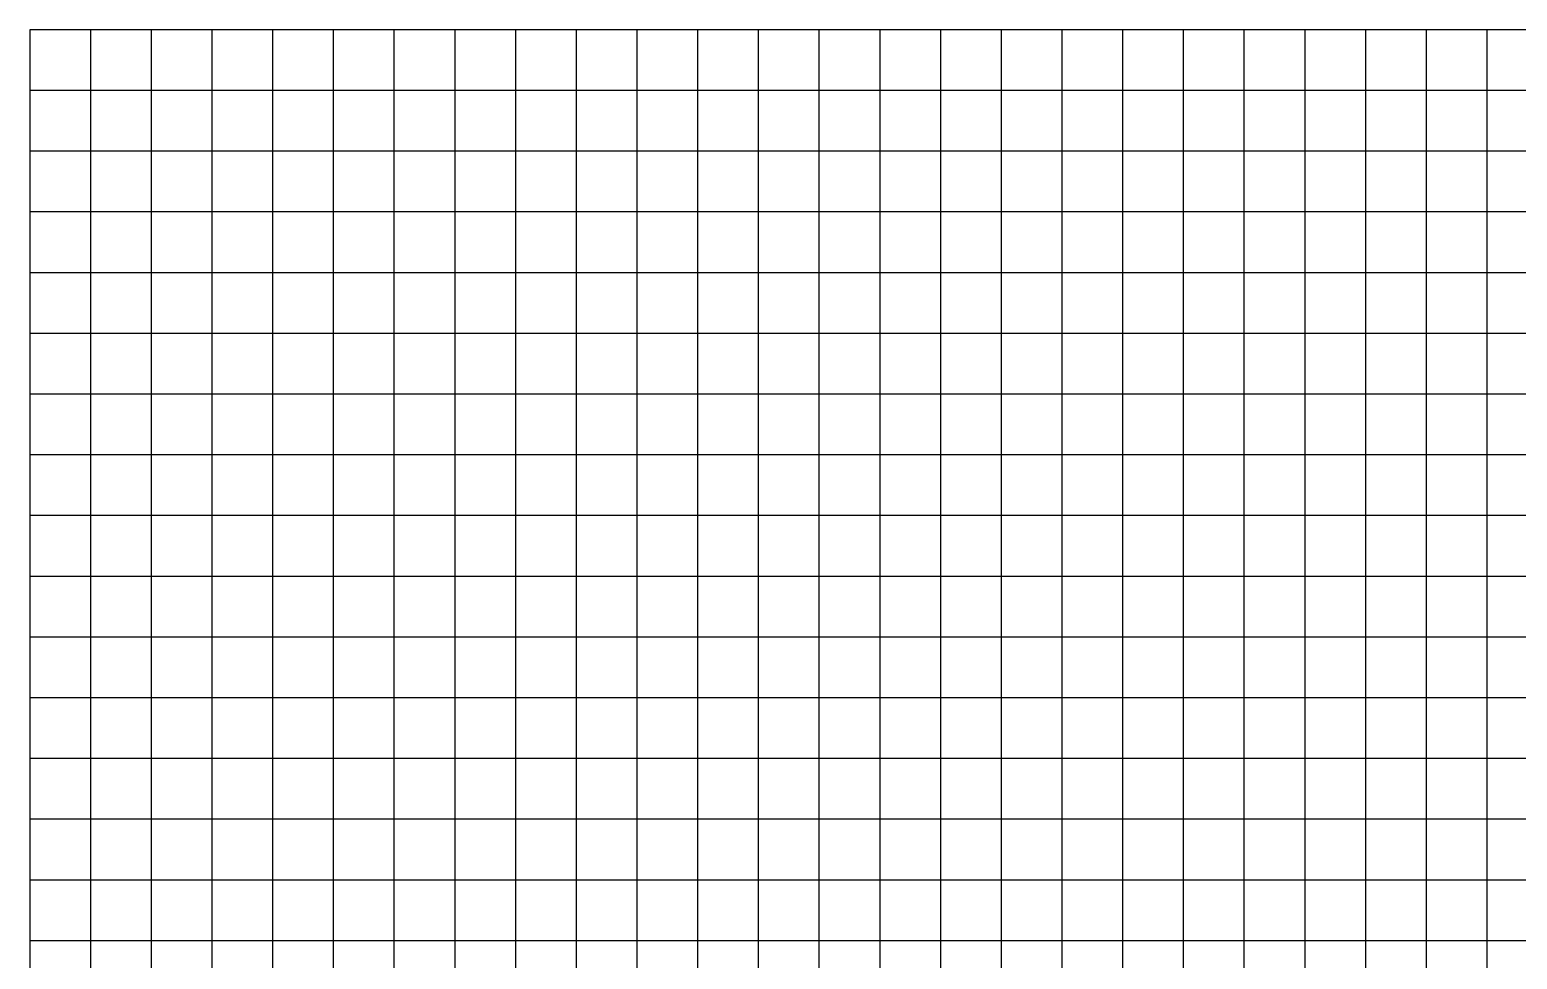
# Model space of a CAD drawing. Header units: millimetres. Extents: x 935 to 1185, y 918 to 1218.
# Drawn here: x 935.1 to 1057.6, y 1141.4 to 1217.9 of the extents above; entities that cross this region are included whole.
import ezdxf

# ---------------------------------------------------------------- set-up
doc = ezdxf.new("R2010")
doc.units = ezdxf.units.MM
doc.layers.add('grid_5mm_NE', color=10, linetype='Continuous')

msp = doc.modelspace()

# ---------------------------------------------------------------- linework, layer by layer
at = {"layer": 'grid_5mm_NE', "color": 7}
for points in [[(935.11, 1217.91), (935.11, 1215.41), (935.11, 1212.91), (935.11, 1210.41), (935.11, 1207.91), (935.11, 1205.41), (935.11, 1202.91), (935.11, 1200.41), (935.11, 1197.91), (935.11, 1195.41), (935.11, 1192.91), (935.11, 1190.41), (935.11, 1187.91), (935.11, 1185.41), (935.11, 1182.91), (935.11, 1180.41), (935.11, 1177.91), (935.11, 1175.41), (935.11, 1172.91), (935.11, 1170.41), (935.11, 1167.91), (935.11, 1165.41), (935.11, 1162.91), (935.11, 1160.41), (935.11, 1157.91), (935.11, 1155.41), (935.11, 1152.91), (935.11, 1150.41), (935.11, 1147.91), (935.11, 1145.41), (935.11, 1142.91), (935.11, 1140.41)], [(1060.11, 1217.91), (1057.61, 1217.91), (1055.11, 1217.91), (1052.61, 1217.91), (1050.11, 1217.91), (1047.61, 1217.91), (1045.11, 1217.91), (1042.61, 1217.91), (1040.11, 1217.91), (1037.61, 1217.91), (1035.11, 1217.91), (1032.61, 1217.91), (1030.11, 1217.91), (1027.61, 1217.91), (1025.11, 1217.91), (1022.61, 1217.91), (1020.11, 1217.91), (1017.61, 1217.91), (1015.11, 1217.91), (1012.61, 1217.91), (1010.11, 1217.91), (1007.61, 1217.91), (1005.11, 1217.91), (1002.61, 1217.91), (1000.11, 1217.91), (997.61, 1217.91), (995.11, 1217.91), (992.61, 1217.91), (990.11, 1217.91), (987.61, 1217.91), (985.11, 1217.91), (982.61, 1217.91), (980.11, 1217.91), (977.61, 1217.91), (975.11, 1217.91), (972.61, 1217.91), (970.11, 1217.91), (967.61, 1217.91), (965.11, 1217.91), (962.61, 1217.91), (960.11, 1217.91), (957.61, 1217.91), (955.11, 1217.91), (952.61, 1217.91), (950.11, 1217.91), (947.61, 1217.91), (945.11, 1217.91), (942.61, 1217.91), (940.11, 1217.91), (937.61, 1217.91), (935.11, 1217.91)], [(940.11, 1217.91), (940.11, 1215.41), (940.11, 1212.91), (940.11, 1210.41), (940.11, 1207.91), (940.11, 1205.41), (940.11, 1202.91), (940.11, 1200.41), (940.11, 1197.91), (940.11, 1195.41), (940.11, 1192.91), (940.11, 1190.41), (940.11, 1187.91), (940.11, 1185.41), (940.11, 1182.91), (940.11, 1180.41), (940.11, 1177.91), (940.11, 1175.41), (940.11, 1172.91), (940.11, 1170.41), (940.11, 1167.91), (940.11, 1165.41), (940.11, 1162.91), (940.11, 1160.41), (940.11, 1157.91), (940.11, 1155.41), (940.11, 1152.91), (940.11, 1150.41), (940.11, 1147.91), (940.11, 1145.41), (940.11, 1142.91), (940.11, 1140.41)], [(945.11, 1217.91), (945.11, 1215.41), (945.11, 1212.91), (945.11, 1210.41), (945.11, 1207.91), (945.11, 1205.41), (945.11, 1202.91), (945.11, 1200.41), (945.11, 1197.91), (945.11, 1195.41), (945.11, 1192.91), (945.11, 1190.41), (945.11, 1187.91), (945.11, 1185.41), (945.11, 1182.91), (945.11, 1180.41), (945.11, 1177.91), (945.11, 1175.41), (945.11, 1172.91), (945.11, 1170.41), (945.11, 1167.91), (945.11, 1165.41), (945.11, 1162.91), (945.11, 1160.41), (945.11, 1157.91), (945.11, 1155.41), (945.11, 1152.91), (945.11, 1150.41), (945.11, 1147.91), (945.11, 1145.41), (945.11, 1142.91), (945.11, 1140.41)], [(950.11, 1217.91), (950.11, 1215.41), (950.11, 1212.91), (950.11, 1210.41), (950.11, 1207.91), (950.11, 1205.41), (950.11, 1202.91), (950.11, 1200.41), (950.11, 1197.91), (950.11, 1195.41), (950.11, 1192.91), (950.11, 1190.41), (950.11, 1187.91), (950.11, 1185.41), (950.11, 1182.91), (950.11, 1180.41), (950.11, 1177.91), (950.11, 1175.41), (950.11, 1172.91), (950.11, 1170.41), (950.11, 1167.91), (950.11, 1165.41), (950.11, 1162.91), (950.11, 1160.41), (950.11, 1157.91), (950.11, 1155.41), (950.11, 1152.91), (950.11, 1150.41), (950.11, 1147.91), (950.11, 1145.41), (950.11, 1142.91), (950.11, 1140.41)], [(955.11, 1217.91), (955.11, 1215.41), (955.11, 1212.91), (955.11, 1210.41), (955.11, 1207.91), (955.11, 1205.41), (955.11, 1202.91), (955.11, 1200.41), (955.11, 1197.91), (955.11, 1195.41), (955.11, 1192.91), (955.11, 1190.41), (955.11, 1187.91), (955.11, 1185.41), (955.11, 1182.91), (955.11, 1180.41), (955.11, 1177.91), (955.11, 1175.41), (955.11, 1172.91), (955.11, 1170.41), (955.11, 1167.91), (955.11, 1165.41), (955.11, 1162.91), (955.11, 1160.41), (955.11, 1157.91), (955.11, 1155.41), (955.11, 1152.91), (955.11, 1150.41), (955.11, 1147.91), (955.11, 1145.41), (955.11, 1142.91), (955.11, 1140.41)], [(960.11, 1217.91), (960.11, 1215.41), (960.11, 1212.91), (960.11, 1210.41), (960.11, 1207.91), (960.11, 1205.41), (960.11, 1202.91), (960.11, 1200.41), (960.11, 1197.91), (960.11, 1195.41), (960.11, 1192.91), (960.11, 1190.41), (960.11, 1187.91), (960.11, 1185.41), (960.11, 1182.91), (960.11, 1180.41), (960.11, 1177.91), (960.11, 1175.41), (960.11, 1172.91), (960.11, 1170.41), (960.11, 1167.91), (960.11, 1165.41), (960.11, 1162.91), (960.11, 1160.41), (960.11, 1157.91), (960.11, 1155.41), (960.11, 1152.91), (960.11, 1150.41), (960.11, 1147.91), (960.11, 1145.41), (960.11, 1142.91), (960.11, 1140.41)], [(965.11, 1217.91), (965.11, 1215.41), (965.11, 1212.91), (965.11, 1210.41), (965.11, 1207.91), (965.11, 1205.41), (965.11, 1202.91), (965.11, 1200.41), (965.11, 1197.91), (965.11, 1195.41), (965.11, 1192.91), (965.11, 1190.41), (965.11, 1187.91), (965.11, 1185.41), (965.11, 1182.91), (965.11, 1180.41), (965.11, 1177.91), (965.11, 1175.41), (965.11, 1172.91), (965.11, 1170.41), (965.11, 1167.91), (965.11, 1165.41), (965.11, 1162.91), (965.11, 1160.41), (965.11, 1157.91), (965.11, 1155.41), (965.11, 1152.91), (965.11, 1150.41), (965.11, 1147.91), (965.11, 1145.41), (965.11, 1142.91), (965.11, 1140.41)], [(970.11, 1217.91), (970.11, 1215.41), (970.11, 1212.91), (970.11, 1210.41), (970.11, 1207.91), (970.11, 1205.41), (970.11, 1202.91), (970.11, 1200.41), (970.11, 1197.91), (970.11, 1195.41), (970.11, 1192.91), (970.11, 1190.41), (970.11, 1187.91), (970.11, 1185.41), (970.11, 1182.91), (970.11, 1180.41), (970.11, 1177.91), (970.11, 1175.41), (970.11, 1172.91), (970.11, 1170.41), (970.11, 1167.91), (970.11, 1165.41), (970.11, 1162.91), (970.11, 1160.41), (970.11, 1157.91), (970.11, 1155.41), (970.11, 1152.91), (970.11, 1150.41), (970.11, 1147.91), (970.11, 1145.41), (970.11, 1142.91), (970.11, 1140.41)], [(975.11, 1217.91), (975.11, 1215.41), (975.11, 1212.91), (975.11, 1210.41), (975.11, 1207.91), (975.11, 1205.41), (975.11, 1202.91), (975.11, 1200.41), (975.11, 1197.91), (975.11, 1195.41), (975.11, 1192.91), (975.11, 1190.41), (975.11, 1187.91), (975.11, 1185.41), (975.11, 1182.91), (975.11, 1180.41), (975.11, 1177.91), (975.11, 1175.41), (975.11, 1172.91), (975.11, 1170.41), (975.11, 1167.91), (975.11, 1165.41), (975.11, 1162.91), (975.11, 1160.41), (975.11, 1157.91), (975.11, 1155.41), (975.11, 1152.91), (975.11, 1150.41), (975.11, 1147.91), (975.11, 1145.41), (975.11, 1142.91), (975.11, 1140.41)], [(980.11, 1217.91), (980.11, 1215.41), (980.11, 1212.91), (980.11, 1210.41), (980.11, 1207.91), (980.11, 1205.41), (980.11, 1202.91), (980.11, 1200.41), (980.11, 1197.91), (980.11, 1195.41), (980.11, 1192.91), (980.11, 1190.41), (980.11, 1187.91), (980.11, 1185.41), (980.11, 1182.91), (980.11, 1180.41), (980.11, 1177.91), (980.11, 1175.41), (980.11, 1172.91), (980.11, 1170.41), (980.11, 1167.91), (980.11, 1165.41), (980.11, 1162.91), (980.11, 1160.41), (980.11, 1157.91), (980.11, 1155.41), (980.11, 1152.91), (980.11, 1150.41), (980.11, 1147.91), (980.11, 1145.41), (980.11, 1142.91), (980.11, 1140.41)], [(985.11, 1217.91), (985.11, 1215.41), (985.11, 1212.91), (985.11, 1210.41), (985.11, 1207.91), (985.11, 1205.41), (985.11, 1202.91), (985.11, 1200.41), (985.11, 1197.91), (985.11, 1195.41), (985.11, 1192.91), (985.11, 1190.41), (985.11, 1187.91), (985.11, 1185.41), (985.11, 1182.91), (985.11, 1180.41), (985.11, 1177.91), (985.11, 1175.41), (985.11, 1172.91), (985.11, 1170.41), (985.11, 1167.91), (985.11, 1165.41), (985.11, 1162.91), (985.11, 1160.41), (985.11, 1157.91), (985.11, 1155.41), (985.11, 1152.91), (985.11, 1150.41), (985.11, 1147.91), (985.11, 1145.41), (985.11, 1142.91), (985.11, 1140.41)], [(990.11, 1217.91), (990.11, 1215.41), (990.11, 1212.91), (990.11, 1210.41), (990.11, 1207.91), (990.11, 1205.41), (990.11, 1202.91), (990.11, 1200.41), (990.11, 1197.91), (990.11, 1195.41), (990.11, 1192.91), (990.11, 1190.41), (990.11, 1187.91), (990.11, 1185.41), (990.11, 1182.91), (990.11, 1180.41), (990.11, 1177.91), (990.11, 1175.41), (990.11, 1172.91), (990.11, 1170.41), (990.11, 1167.91), (990.11, 1165.41), (990.11, 1162.91), (990.11, 1160.41), (990.11, 1157.91), (990.11, 1155.41), (990.11, 1152.91), (990.11, 1150.41), (990.11, 1147.91), (990.11, 1145.41), (990.11, 1142.91), (990.11, 1140.41)], [(995.11, 1217.91), (995.11, 1215.41), (995.11, 1212.91), (995.11, 1210.41), (995.11, 1207.91), (995.11, 1205.41), (995.11, 1202.91), (995.11, 1200.41), (995.11, 1197.91), (995.11, 1195.41), (995.11, 1192.91), (995.11, 1190.41), (995.11, 1187.91), (995.11, 1185.41), (995.11, 1182.91), (995.11, 1180.41), (995.11, 1177.91), (995.11, 1175.41), (995.11, 1172.91), (995.11, 1170.41), (995.11, 1167.91), (995.11, 1165.41), (995.11, 1162.91), (995.11, 1160.41), (995.11, 1157.91), (995.11, 1155.41), (995.11, 1152.91), (995.11, 1150.41), (995.11, 1147.91), (995.11, 1145.41), (995.11, 1142.91), (995.11, 1140.41)], [(1000.11, 1217.91), (1000.11, 1215.41), (1000.11, 1212.91), (1000.11, 1210.41), (1000.11, 1207.91), (1000.11, 1205.41), (1000.11, 1202.91), (1000.11, 1200.41), (1000.11, 1197.91), (1000.11, 1195.41), (1000.11, 1192.91), (1000.11, 1190.41), (1000.11, 1187.91), (1000.11, 1185.41), (1000.11, 1182.91), (1000.11, 1180.41), (1000.11, 1177.91), (1000.11, 1175.41), (1000.11, 1172.91), (1000.11, 1170.41), (1000.11, 1167.91), (1000.11, 1165.41), (1000.11, 1162.91), (1000.11, 1160.41), (1000.11, 1157.91), (1000.11, 1155.41), (1000.11, 1152.91), (1000.11, 1150.41), (1000.11, 1147.91), (1000.11, 1145.41), (1000.11, 1142.91), (1000.11, 1140.41)], [(1005.11, 1217.91), (1005.11, 1215.41), (1005.11, 1212.91), (1005.11, 1210.41), (1005.11, 1207.91), (1005.11, 1205.41), (1005.11, 1202.91), (1005.11, 1200.41), (1005.11, 1197.91), (1005.11, 1195.41), (1005.11, 1192.91), (1005.11, 1190.41), (1005.11, 1187.91), (1005.11, 1185.41), (1005.11, 1182.91), (1005.11, 1180.41), (1005.11, 1177.91), (1005.11, 1175.41), (1005.11, 1172.91), (1005.11, 1170.41), (1005.11, 1167.91), (1005.11, 1165.41), (1005.11, 1162.91), (1005.11, 1160.41), (1005.11, 1157.91), (1005.11, 1155.41), (1005.11, 1152.91), (1005.11, 1150.41), (1005.11, 1147.91), (1005.11, 1145.41), (1005.11, 1142.91), (1005.11, 1140.41)], [(1010.11, 1217.91), (1010.11, 1215.41), (1010.11, 1212.91), (1010.11, 1210.41), (1010.11, 1207.91), (1010.11, 1205.41), (1010.11, 1202.91), (1010.11, 1200.41), (1010.11, 1197.91), (1010.11, 1195.41), (1010.11, 1192.91), (1010.11, 1190.41), (1010.11, 1187.91), (1010.11, 1185.41), (1010.11, 1182.91), (1010.11, 1180.41), (1010.11, 1177.91), (1010.11, 1175.41), (1010.11, 1172.91), (1010.11, 1170.41), (1010.11, 1167.91), (1010.11, 1165.41), (1010.11, 1162.91), (1010.11, 1160.41), (1010.11, 1157.91), (1010.11, 1155.41), (1010.11, 1152.91), (1010.11, 1150.41), (1010.11, 1147.91), (1010.11, 1145.41), (1010.11, 1142.91), (1010.11, 1140.41)], [(1015.11, 1217.91), (1015.11, 1215.41), (1015.11, 1212.91), (1015.11, 1210.41), (1015.11, 1207.91), (1015.11, 1205.41), (1015.11, 1202.91), (1015.11, 1200.41), (1015.11, 1197.91), (1015.11, 1195.41), (1015.11, 1192.91), (1015.11, 1190.41), (1015.11, 1187.91), (1015.11, 1185.41), (1015.11, 1182.91), (1015.11, 1180.41), (1015.11, 1177.91), (1015.11, 1175.41), (1015.11, 1172.91), (1015.11, 1170.41), (1015.11, 1167.91), (1015.11, 1165.41), (1015.11, 1162.91), (1015.11, 1160.41), (1015.11, 1157.91), (1015.11, 1155.41), (1015.11, 1152.91), (1015.11, 1150.41), (1015.11, 1147.91), (1015.11, 1145.41), (1015.11, 1142.91), (1015.11, 1140.41)], [(1020.11, 1217.91), (1020.11, 1215.41), (1020.11, 1212.91), (1020.11, 1210.41), (1020.11, 1207.91), (1020.11, 1205.41), (1020.11, 1202.91), (1020.11, 1200.41), (1020.11, 1197.91), (1020.11, 1195.41), (1020.11, 1192.91), (1020.11, 1190.41), (1020.11, 1187.91), (1020.11, 1185.41), (1020.11, 1182.91), (1020.11, 1180.41), (1020.11, 1177.91), (1020.11, 1175.41), (1020.11, 1172.91), (1020.11, 1170.41), (1020.11, 1167.91), (1020.11, 1165.41), (1020.11, 1162.91), (1020.11, 1160.41), (1020.11, 1157.91), (1020.11, 1155.41), (1020.11, 1152.91), (1020.11, 1150.41), (1020.11, 1147.91), (1020.11, 1145.41), (1020.11, 1142.91), (1020.11, 1140.41)], [(1025.11, 1217.91), (1025.11, 1215.41), (1025.11, 1212.91), (1025.11, 1210.41), (1025.11, 1207.91), (1025.11, 1205.41), (1025.11, 1202.91), (1025.11, 1200.41), (1025.11, 1197.91), (1025.11, 1195.41), (1025.11, 1192.91), (1025.11, 1190.41), (1025.11, 1187.91), (1025.11, 1185.41), (1025.11, 1182.91), (1025.11, 1180.41), (1025.11, 1177.91), (1025.11, 1175.41), (1025.11, 1172.91), (1025.11, 1170.41), (1025.11, 1167.91), (1025.11, 1165.41), (1025.11, 1162.91), (1025.11, 1160.41), (1025.11, 1157.91), (1025.11, 1155.41), (1025.11, 1152.91), (1025.11, 1150.41), (1025.11, 1147.91), (1025.11, 1145.41), (1025.11, 1142.91), (1025.11, 1140.41)], [(1030.11, 1217.91), (1030.11, 1215.41), (1030.11, 1212.91), (1030.11, 1210.41), (1030.11, 1207.91), (1030.11, 1205.41), (1030.11, 1202.91), (1030.11, 1200.41), (1030.11, 1197.91), (1030.11, 1195.41), (1030.11, 1192.91), (1030.11, 1190.41), (1030.11, 1187.91), (1030.11, 1185.41), (1030.11, 1182.91), (1030.11, 1180.41), (1030.11, 1177.91), (1030.11, 1175.41), (1030.11, 1172.91), (1030.11, 1170.41), (1030.11, 1167.91), (1030.11, 1165.41), (1030.11, 1162.91), (1030.11, 1160.41), (1030.11, 1157.91), (1030.11, 1155.41), (1030.11, 1152.91), (1030.11, 1150.41), (1030.11, 1147.91), (1030.11, 1145.41), (1030.11, 1142.91), (1030.11, 1140.41)], [(1035.11, 1217.91), (1035.11, 1215.41), (1035.11, 1212.91), (1035.11, 1210.41), (1035.11, 1207.91), (1035.11, 1205.41), (1035.11, 1202.91), (1035.11, 1200.41), (1035.11, 1197.91), (1035.11, 1195.41), (1035.11, 1192.91), (1035.11, 1190.41), (1035.11, 1187.91), (1035.11, 1185.41), (1035.11, 1182.91), (1035.11, 1180.41), (1035.11, 1177.91), (1035.11, 1175.41), (1035.11, 1172.91), (1035.11, 1170.41), (1035.11, 1167.91), (1035.11, 1165.41), (1035.11, 1162.91), (1035.11, 1160.41), (1035.11, 1157.91), (1035.11, 1155.41), (1035.11, 1152.91), (1035.11, 1150.41), (1035.11, 1147.91), (1035.11, 1145.41), (1035.11, 1142.91), (1035.11, 1140.41)], [(1040.11, 1217.91), (1040.11, 1215.41), (1040.11, 1212.91), (1040.11, 1210.41), (1040.11, 1207.91), (1040.11, 1205.41), (1040.11, 1202.91), (1040.11, 1200.41), (1040.11, 1197.91), (1040.11, 1195.41), (1040.11, 1192.91), (1040.11, 1190.41), (1040.11, 1187.91), (1040.11, 1185.41), (1040.11, 1182.91), (1040.11, 1180.41), (1040.11, 1177.91), (1040.11, 1175.41), (1040.11, 1172.91), (1040.11, 1170.41), (1040.11, 1167.91), (1040.11, 1165.41), (1040.11, 1162.91), (1040.11, 1160.41), (1040.11, 1157.91), (1040.11, 1155.41), (1040.11, 1152.91), (1040.11, 1150.41), (1040.11, 1147.91), (1040.11, 1145.41), (1040.11, 1142.91), (1040.11, 1140.41)], [(1045.11, 1217.91), (1045.11, 1215.41), (1045.11, 1212.91), (1045.11, 1210.41), (1045.11, 1207.91), (1045.11, 1205.41), (1045.11, 1202.91), (1045.11, 1200.41), (1045.11, 1197.91), (1045.11, 1195.41), (1045.11, 1192.91), (1045.11, 1190.41), (1045.11, 1187.91), (1045.11, 1185.41), (1045.11, 1182.91), (1045.11, 1180.41), (1045.11, 1177.91), (1045.11, 1175.41), (1045.11, 1172.91), (1045.11, 1170.41), (1045.11, 1167.91), (1045.11, 1165.41), (1045.11, 1162.91), (1045.11, 1160.41), (1045.11, 1157.91), (1045.11, 1155.41), (1045.11, 1152.91), (1045.11, 1150.41), (1045.11, 1147.91), (1045.11, 1145.41), (1045.11, 1142.91), (1045.11, 1140.41)], [(1050.11, 1217.91), (1050.11, 1215.41), (1050.11, 1212.91), (1050.11, 1210.41), (1050.11, 1207.91), (1050.11, 1205.41), (1050.11, 1202.91), (1050.11, 1200.41), (1050.11, 1197.91), (1050.11, 1195.41), (1050.11, 1192.91), (1050.11, 1190.41), (1050.11, 1187.91), (1050.11, 1185.41), (1050.11, 1182.91), (1050.11, 1180.41), (1050.11, 1177.91), (1050.11, 1175.41), (1050.11, 1172.91), (1050.11, 1170.41), (1050.11, 1167.91), (1050.11, 1165.41), (1050.11, 1162.91), (1050.11, 1160.41), (1050.11, 1157.91), (1050.11, 1155.41), (1050.11, 1152.91), (1050.11, 1150.41), (1050.11, 1147.91), (1050.11, 1145.41), (1050.11, 1142.91), (1050.11, 1140.41)], [(1055.11, 1217.91), (1055.11, 1215.41), (1055.11, 1212.91), (1055.11, 1210.41), (1055.11, 1207.91), (1055.11, 1205.41), (1055.11, 1202.91), (1055.11, 1200.41), (1055.11, 1197.91), (1055.11, 1195.41), (1055.11, 1192.91), (1055.11, 1190.41), (1055.11, 1187.91), (1055.11, 1185.41), (1055.11, 1182.91), (1055.11, 1180.41), (1055.11, 1177.91), (1055.11, 1175.41), (1055.11, 1172.91), (1055.11, 1170.41), (1055.11, 1167.91), (1055.11, 1165.41), (1055.11, 1162.91), (1055.11, 1160.41), (1055.11, 1157.91), (1055.11, 1155.41), (1055.11, 1152.91), (1055.11, 1150.41), (1055.11, 1147.91), (1055.11, 1145.41), (1055.11, 1142.91), (1055.11, 1140.41)], [(1060.11, 1212.91), (1057.61, 1212.91), (1055.11, 1212.91), (1052.61, 1212.91), (1050.11, 1212.91), (1047.61, 1212.91), (1045.11, 1212.91), (1042.61, 1212.91), (1040.11, 1212.91), (1037.61, 1212.91), (1035.11, 1212.91), (1032.61, 1212.91), (1030.11, 1212.91), (1027.61, 1212.91), (1025.11, 1212.91), (1022.61, 1212.91), (1020.11, 1212.91), (1017.61, 1212.91), (1015.11, 1212.91), (1012.61, 1212.91), (1010.11, 1212.91), (1007.61, 1212.91), (1005.11, 1212.91), (1002.61, 1212.91), (1000.11, 1212.91), (997.61, 1212.91), (995.11, 1212.91), (992.61, 1212.91), (990.11, 1212.91), (987.61, 1212.91), (985.11, 1212.91), (982.61, 1212.91), (980.11, 1212.91), (977.61, 1212.91), (975.11, 1212.91), (972.61, 1212.91), (970.11, 1212.91), (967.61, 1212.91), (965.11, 1212.91), (962.61, 1212.91), (960.11, 1212.91), (957.61, 1212.91), (955.11, 1212.91), (952.61, 1212.91), (950.11, 1212.91), (947.61, 1212.91), (945.11, 1212.91), (942.61, 1212.91), (940.11, 1212.91), (937.61, 1212.91), (935.11, 1212.91)], [(1060.11, 1207.91), (1057.61, 1207.91), (1055.11, 1207.91), (1052.61, 1207.91), (1050.11, 1207.91), (1047.61, 1207.91), (1045.11, 1207.91), (1042.61, 1207.91), (1040.11, 1207.91), (1037.61, 1207.91), (1035.11, 1207.91), (1032.61, 1207.91), (1030.11, 1207.91), (1027.61, 1207.91), (1025.11, 1207.91), (1022.61, 1207.91), (1020.11, 1207.91), (1017.61, 1207.91), (1015.11, 1207.91), (1012.61, 1207.91), (1010.11, 1207.91), (1007.61, 1207.91), (1005.11, 1207.91), (1002.61, 1207.91), (1000.11, 1207.91), (997.61, 1207.91), (995.11, 1207.91), (992.61, 1207.91), (990.11, 1207.91), (987.61, 1207.91), (985.11, 1207.91), (982.61, 1207.91), (980.11, 1207.91), (977.61, 1207.91), (975.11, 1207.91), (972.61, 1207.91), (970.11, 1207.91), (967.61, 1207.91), (965.11, 1207.91), (962.61, 1207.91), (960.11, 1207.91), (957.61, 1207.91), (955.11, 1207.91), (952.61, 1207.91), (950.11, 1207.91), (947.61, 1207.91), (945.11, 1207.91), (942.61, 1207.91), (940.11, 1207.91), (937.61, 1207.91), (935.11, 1207.91)], [(1060.11, 1202.91), (1057.61, 1202.91), (1055.11, 1202.91), (1052.61, 1202.91), (1050.11, 1202.91), (1047.61, 1202.91), (1045.11, 1202.91), (1042.61, 1202.91), (1040.11, 1202.91), (1037.61, 1202.91), (1035.11, 1202.91), (1032.61, 1202.91), (1030.11, 1202.91), (1027.61, 1202.91), (1025.11, 1202.91), (1022.61, 1202.91), (1020.11, 1202.91), (1017.61, 1202.91), (1015.11, 1202.91), (1012.61, 1202.91), (1010.11, 1202.91), (1007.61, 1202.91), (1005.11, 1202.91), (1002.61, 1202.91), (1000.11, 1202.91), (997.61, 1202.91), (995.11, 1202.91), (992.61, 1202.91), (990.11, 1202.91), (987.61, 1202.91), (985.11, 1202.91), (982.61, 1202.91), (980.11, 1202.91), (977.61, 1202.91), (975.11, 1202.91), (972.61, 1202.91), (970.11, 1202.91), (967.61, 1202.91), (965.11, 1202.91), (962.61, 1202.91), (960.11, 1202.91), (957.61, 1202.91), (955.11, 1202.91), (952.61, 1202.91), (950.11, 1202.91), (947.61, 1202.91), (945.11, 1202.91), (942.61, 1202.91), (940.11, 1202.91), (937.61, 1202.91), (935.11, 1202.91)], [(1060.11, 1197.91), (1057.61, 1197.91), (1055.11, 1197.91), (1052.61, 1197.91), (1050.11, 1197.91), (1047.61, 1197.91), (1045.11, 1197.91), (1042.61, 1197.91), (1040.11, 1197.91), (1037.61, 1197.91), (1035.11, 1197.91), (1032.61, 1197.91), (1030.11, 1197.91), (1027.61, 1197.91), (1025.11, 1197.91), (1022.61, 1197.91), (1020.11, 1197.91), (1017.61, 1197.91), (1015.11, 1197.91), (1012.61, 1197.91), (1010.11, 1197.91), (1007.61, 1197.91), (1005.11, 1197.91), (1002.61, 1197.91), (1000.11, 1197.91), (997.61, 1197.91), (995.11, 1197.91), (992.61, 1197.91), (990.11, 1197.91), (987.61, 1197.91), (985.11, 1197.91), (982.61, 1197.91), (980.11, 1197.91), (977.61, 1197.91), (975.11, 1197.91), (972.61, 1197.91), (970.11, 1197.91), (967.61, 1197.91), (965.11, 1197.91), (962.61, 1197.91), (960.11, 1197.91), (957.61, 1197.91), (955.11, 1197.91), (952.61, 1197.91), (950.11, 1197.91), (947.61, 1197.91), (945.11, 1197.91), (942.61, 1197.91), (940.11, 1197.91), (937.61, 1197.91), (935.11, 1197.91)], [(1060.11, 1192.91), (1057.61, 1192.91), (1055.11, 1192.91), (1052.61, 1192.91), (1050.11, 1192.91), (1047.61, 1192.91), (1045.11, 1192.91), (1042.61, 1192.91), (1040.11, 1192.91), (1037.61, 1192.91), (1035.11, 1192.91), (1032.61, 1192.91), (1030.11, 1192.91), (1027.61, 1192.91), (1025.11, 1192.91), (1022.61, 1192.91), (1020.11, 1192.91), (1017.61, 1192.91), (1015.11, 1192.91), (1012.61, 1192.91), (1010.11, 1192.91), (1007.61, 1192.91), (1005.11, 1192.91), (1002.61, 1192.91), (1000.11, 1192.91), (997.61, 1192.91), (995.11, 1192.91), (992.61, 1192.91), (990.11, 1192.91), (987.61, 1192.91), (985.11, 1192.91), (982.61, 1192.91), (980.11, 1192.91), (977.61, 1192.91), (975.11, 1192.91), (972.61, 1192.91), (970.11, 1192.91), (967.61, 1192.91), (965.11, 1192.91), (962.61, 1192.91), (960.11, 1192.91), (957.61, 1192.91), (955.11, 1192.91), (952.61, 1192.91), (950.11, 1192.91), (947.61, 1192.91), (945.11, 1192.91), (942.61, 1192.91), (940.11, 1192.91), (937.61, 1192.91), (935.11, 1192.91)], [(1060.11, 1187.91), (1057.61, 1187.91), (1055.11, 1187.91), (1052.61, 1187.91), (1050.11, 1187.91), (1047.61, 1187.91), (1045.11, 1187.91), (1042.61, 1187.91), (1040.11, 1187.91), (1037.61, 1187.91), (1035.11, 1187.91), (1032.61, 1187.91), (1030.11, 1187.91), (1027.61, 1187.91), (1025.11, 1187.91), (1022.61, 1187.91), (1020.11, 1187.91), (1017.61, 1187.91), (1015.11, 1187.91), (1012.61, 1187.91), (1010.11, 1187.91), (1007.61, 1187.91), (1005.11, 1187.91), (1002.61, 1187.91), (1000.11, 1187.91), (997.61, 1187.91), (995.11, 1187.91), (992.61, 1187.91), (990.11, 1187.91), (987.61, 1187.91), (985.11, 1187.91), (982.61, 1187.91), (980.11, 1187.91), (977.61, 1187.91), (975.11, 1187.91), (972.61, 1187.91), (970.11, 1187.91), (967.61, 1187.91), (965.11, 1187.91), (962.61, 1187.91), (960.11, 1187.91), (957.61, 1187.91), (955.11, 1187.91), (952.61, 1187.91), (950.11, 1187.91), (947.61, 1187.91), (945.11, 1187.91), (942.61, 1187.91), (940.11, 1187.91), (937.61, 1187.91), (935.11, 1187.91)], [(1060.11, 1182.91), (1057.61, 1182.91), (1055.11, 1182.91), (1052.61, 1182.91), (1050.11, 1182.91), (1047.61, 1182.91), (1045.11, 1182.91), (1042.61, 1182.91), (1040.11, 1182.91), (1037.61, 1182.91), (1035.11, 1182.91), (1032.61, 1182.91), (1030.11, 1182.91), (1027.61, 1182.91), (1025.11, 1182.91), (1022.61, 1182.91), (1020.11, 1182.91), (1017.61, 1182.91), (1015.11, 1182.91), (1012.61, 1182.91), (1010.11, 1182.91), (1007.61, 1182.91), (1005.11, 1182.91), (1002.61, 1182.91), (1000.11, 1182.91), (997.61, 1182.91), (995.11, 1182.91), (992.61, 1182.91), (990.11, 1182.91), (987.61, 1182.91), (985.11, 1182.91), (982.61, 1182.91), (980.11, 1182.91), (977.61, 1182.91), (975.11, 1182.91), (972.61, 1182.91), (970.11, 1182.91), (967.61, 1182.91), (965.11, 1182.91), (962.61, 1182.91), (960.11, 1182.91), (957.61, 1182.91), (955.11, 1182.91), (952.61, 1182.91), (950.11, 1182.91), (947.61, 1182.91), (945.11, 1182.91), (942.61, 1182.91), (940.11, 1182.91), (937.61, 1182.91), (935.11, 1182.91)], [(1060.11, 1177.91), (1057.61, 1177.91), (1055.11, 1177.91), (1052.61, 1177.91), (1050.11, 1177.91), (1047.61, 1177.91), (1045.11, 1177.91), (1042.61, 1177.91), (1040.11, 1177.91), (1037.61, 1177.91), (1035.11, 1177.91), (1032.61, 1177.91), (1030.11, 1177.91), (1027.61, 1177.91), (1025.11, 1177.91), (1022.61, 1177.91), (1020.11, 1177.91), (1017.61, 1177.91), (1015.11, 1177.91), (1012.61, 1177.91), (1010.11, 1177.91), (1007.61, 1177.91), (1005.11, 1177.91), (1002.61, 1177.91), (1000.11, 1177.91), (997.61, 1177.91), (995.11, 1177.91), (992.61, 1177.91), (990.11, 1177.91), (987.61, 1177.91), (985.11, 1177.91), (982.61, 1177.91), (980.11, 1177.91), (977.61, 1177.91), (975.11, 1177.91), (972.61, 1177.91), (970.11, 1177.91), (967.61, 1177.91), (965.11, 1177.91), (962.61, 1177.91), (960.11, 1177.91), (957.61, 1177.91), (955.11, 1177.91), (952.61, 1177.91), (950.11, 1177.91), (947.61, 1177.91), (945.11, 1177.91), (942.61, 1177.91), (940.11, 1177.91), (937.61, 1177.91), (935.11, 1177.91)], [(1060.11, 1172.91), (1057.61, 1172.91), (1055.11, 1172.91), (1052.61, 1172.91), (1050.11, 1172.91), (1047.61, 1172.91), (1045.11, 1172.91), (1042.61, 1172.91), (1040.11, 1172.91), (1037.61, 1172.91), (1035.11, 1172.91), (1032.61, 1172.91), (1030.11, 1172.91), (1027.61, 1172.91), (1025.11, 1172.91), (1022.61, 1172.91), (1020.11, 1172.91), (1017.61, 1172.91), (1015.11, 1172.91), (1012.61, 1172.91), (1010.11, 1172.91), (1007.61, 1172.91), (1005.11, 1172.91), (1002.61, 1172.91), (1000.11, 1172.91), (997.61, 1172.91), (995.11, 1172.91), (992.61, 1172.91), (990.11, 1172.91), (987.61, 1172.91), (985.11, 1172.91), (982.61, 1172.91), (980.11, 1172.91), (977.61, 1172.91), (975.11, 1172.91), (972.61, 1172.91), (970.11, 1172.91), (967.61, 1172.91), (965.11, 1172.91), (962.61, 1172.91), (960.11, 1172.91), (957.61, 1172.91), (955.11, 1172.91), (952.61, 1172.91), (950.11, 1172.91), (947.61, 1172.91), (945.11, 1172.91), (942.61, 1172.91), (940.11, 1172.91), (937.61, 1172.91), (935.11, 1172.91)], [(1060.11, 1167.91), (1057.61, 1167.91), (1055.11, 1167.91), (1052.61, 1167.91), (1050.11, 1167.91), (1047.61, 1167.91), (1045.11, 1167.91), (1042.61, 1167.91), (1040.11, 1167.91), (1037.61, 1167.91), (1035.11, 1167.91), (1032.61, 1167.91), (1030.11, 1167.91), (1027.61, 1167.91), (1025.11, 1167.91), (1022.61, 1167.91), (1020.11, 1167.91), (1017.61, 1167.91), (1015.11, 1167.91), (1012.61, 1167.91), (1010.11, 1167.91), (1007.61, 1167.91), (1005.11, 1167.91), (1002.61, 1167.91), (1000.11, 1167.91), (997.61, 1167.91), (995.11, 1167.91), (992.61, 1167.91), (990.11, 1167.91), (987.61, 1167.91), (985.11, 1167.91), (982.61, 1167.91), (980.11, 1167.91), (977.61, 1167.91), (975.11, 1167.91), (972.61, 1167.91), (970.11, 1167.91), (967.61, 1167.91), (965.11, 1167.91), (962.61, 1167.91), (960.11, 1167.91), (957.61, 1167.91), (955.11, 1167.91), (952.61, 1167.91), (950.11, 1167.91), (947.61, 1167.91), (945.11, 1167.91), (942.61, 1167.91), (940.11, 1167.91), (937.61, 1167.91), (935.11, 1167.91)], [(1060.11, 1162.91), (1057.61, 1162.91), (1055.11, 1162.91), (1052.61, 1162.91), (1050.11, 1162.91), (1047.61, 1162.91), (1045.11, 1162.91), (1042.61, 1162.91), (1040.11, 1162.91), (1037.61, 1162.91), (1035.11, 1162.91), (1032.61, 1162.91), (1030.11, 1162.91), (1027.61, 1162.91), (1025.11, 1162.91), (1022.61, 1162.91), (1020.11, 1162.91), (1017.61, 1162.91), (1015.11, 1162.91), (1012.61, 1162.91), (1010.11, 1162.91), (1007.61, 1162.91), (1005.11, 1162.91), (1002.61, 1162.91), (1000.11, 1162.91), (997.61, 1162.91), (995.11, 1162.91), (992.61, 1162.91), (990.11, 1162.91), (987.61, 1162.91), (985.11, 1162.91), (982.61, 1162.91), (980.11, 1162.91), (977.61, 1162.91), (975.11, 1162.91), (972.61, 1162.91), (970.11, 1162.91), (967.61, 1162.91), (965.11, 1162.91), (962.61, 1162.91), (960.11, 1162.91), (957.61, 1162.91), (955.11, 1162.91), (952.61, 1162.91), (950.11, 1162.91), (947.61, 1162.91), (945.11, 1162.91), (942.61, 1162.91), (940.11, 1162.91), (937.61, 1162.91), (935.11, 1162.91)], [(1060.11, 1157.91), (1057.61, 1157.91), (1055.11, 1157.91), (1052.61, 1157.91), (1050.11, 1157.91), (1047.61, 1157.91), (1045.11, 1157.91), (1042.61, 1157.91), (1040.11, 1157.91), (1037.61, 1157.91), (1035.11, 1157.91), (1032.61, 1157.91), (1030.11, 1157.91), (1027.61, 1157.91), (1025.11, 1157.91), (1022.61, 1157.91), (1020.11, 1157.91), (1017.61, 1157.91), (1015.11, 1157.91), (1012.61, 1157.91), (1010.11, 1157.91), (1007.61, 1157.91), (1005.11, 1157.91), (1002.61, 1157.91), (1000.11, 1157.91), (997.61, 1157.91), (995.11, 1157.91), (992.61, 1157.91), (990.11, 1157.91), (987.61, 1157.91), (985.11, 1157.91), (982.61, 1157.91), (980.11, 1157.91), (977.61, 1157.91), (975.11, 1157.91), (972.61, 1157.91), (970.11, 1157.91), (967.61, 1157.91), (965.11, 1157.91), (962.61, 1157.91), (960.11, 1157.91), (957.61, 1157.91), (955.11, 1157.91), (952.61, 1157.91), (950.11, 1157.91), (947.61, 1157.91), (945.11, 1157.91), (942.61, 1157.91), (940.11, 1157.91), (937.61, 1157.91), (935.11, 1157.91)], [(1060.11, 1152.91), (1057.61, 1152.91), (1055.11, 1152.91), (1052.61, 1152.91), (1050.11, 1152.91), (1047.61, 1152.91), (1045.11, 1152.91), (1042.61, 1152.91), (1040.11, 1152.91), (1037.61, 1152.91), (1035.11, 1152.91), (1032.61, 1152.91), (1030.11, 1152.91), (1027.61, 1152.91), (1025.11, 1152.91), (1022.61, 1152.91), (1020.11, 1152.91), (1017.61, 1152.91), (1015.11, 1152.91), (1012.61, 1152.91), (1010.11, 1152.91), (1007.61, 1152.91), (1005.11, 1152.91), (1002.61, 1152.91), (1000.11, 1152.91), (997.61, 1152.91), (995.11, 1152.91), (992.61, 1152.91), (990.11, 1152.91), (987.61, 1152.91), (985.11, 1152.91), (982.61, 1152.91), (980.11, 1152.91), (977.61, 1152.91), (975.11, 1152.91), (972.61, 1152.91), (970.11, 1152.91), (967.61, 1152.91), (965.11, 1152.91), (962.61, 1152.91), (960.11, 1152.91), (957.61, 1152.91), (955.11, 1152.91), (952.61, 1152.91), (950.11, 1152.91), (947.61, 1152.91), (945.11, 1152.91), (942.61, 1152.91), (940.11, 1152.91), (937.61, 1152.91), (935.11, 1152.91)], [(1060.11, 1147.91), (1057.61, 1147.91), (1055.11, 1147.91), (1052.61, 1147.91), (1050.11, 1147.91), (1047.61, 1147.91), (1045.11, 1147.91), (1042.61, 1147.91), (1040.11, 1147.91), (1037.61, 1147.91), (1035.11, 1147.91), (1032.61, 1147.91), (1030.11, 1147.91), (1027.61, 1147.91), (1025.11, 1147.91), (1022.61, 1147.91), (1020.11, 1147.91), (1017.61, 1147.91), (1015.11, 1147.91), (1012.61, 1147.91), (1010.11, 1147.91), (1007.61, 1147.91), (1005.11, 1147.91), (1002.61, 1147.91), (1000.11, 1147.91), (997.61, 1147.91), (995.11, 1147.91), (992.61, 1147.91), (990.11, 1147.91), (987.61, 1147.91), (985.11, 1147.91), (982.61, 1147.91), (980.11, 1147.91), (977.61, 1147.91), (975.11, 1147.91), (972.61, 1147.91), (970.11, 1147.91), (967.61, 1147.91), (965.11, 1147.91), (962.61, 1147.91), (960.11, 1147.91), (957.61, 1147.91), (955.11, 1147.91), (952.61, 1147.91), (950.11, 1147.91), (947.61, 1147.91), (945.11, 1147.91), (942.61, 1147.91), (940.11, 1147.91), (937.61, 1147.91), (935.11, 1147.91)], [(1060.11, 1142.91), (1057.61, 1142.91), (1055.11, 1142.91), (1052.61, 1142.91), (1050.11, 1142.91), (1047.61, 1142.91), (1045.11, 1142.91), (1042.61, 1142.91), (1040.11, 1142.91), (1037.61, 1142.91), (1035.11, 1142.91), (1032.61, 1142.91), (1030.11, 1142.91), (1027.61, 1142.91), (1025.11, 1142.91), (1022.61, 1142.91), (1020.11, 1142.91), (1017.61, 1142.91), (1015.11, 1142.91), (1012.61, 1142.91), (1010.11, 1142.91), (1007.61, 1142.91), (1005.11, 1142.91), (1002.61, 1142.91), (1000.11, 1142.91), (997.61, 1142.91), (995.11, 1142.91), (992.61, 1142.91), (990.11, 1142.91), (987.61, 1142.91), (985.11, 1142.91), (982.61, 1142.91), (980.11, 1142.91), (977.61, 1142.91), (975.11, 1142.91), (972.61, 1142.91), (970.11, 1142.91), (967.61, 1142.91), (965.11, 1142.91), (962.61, 1142.91), (960.11, 1142.91), (957.61, 1142.91), (955.11, 1142.91), (952.61, 1142.91), (950.11, 1142.91), (947.61, 1142.91), (945.11, 1142.91), (942.61, 1142.91), (940.11, 1142.91), (937.61, 1142.91), (935.11, 1142.91)]]:
    msp.add_lwpolyline(points, dxfattribs=at)

doc.saveas('drawing.dxf')
